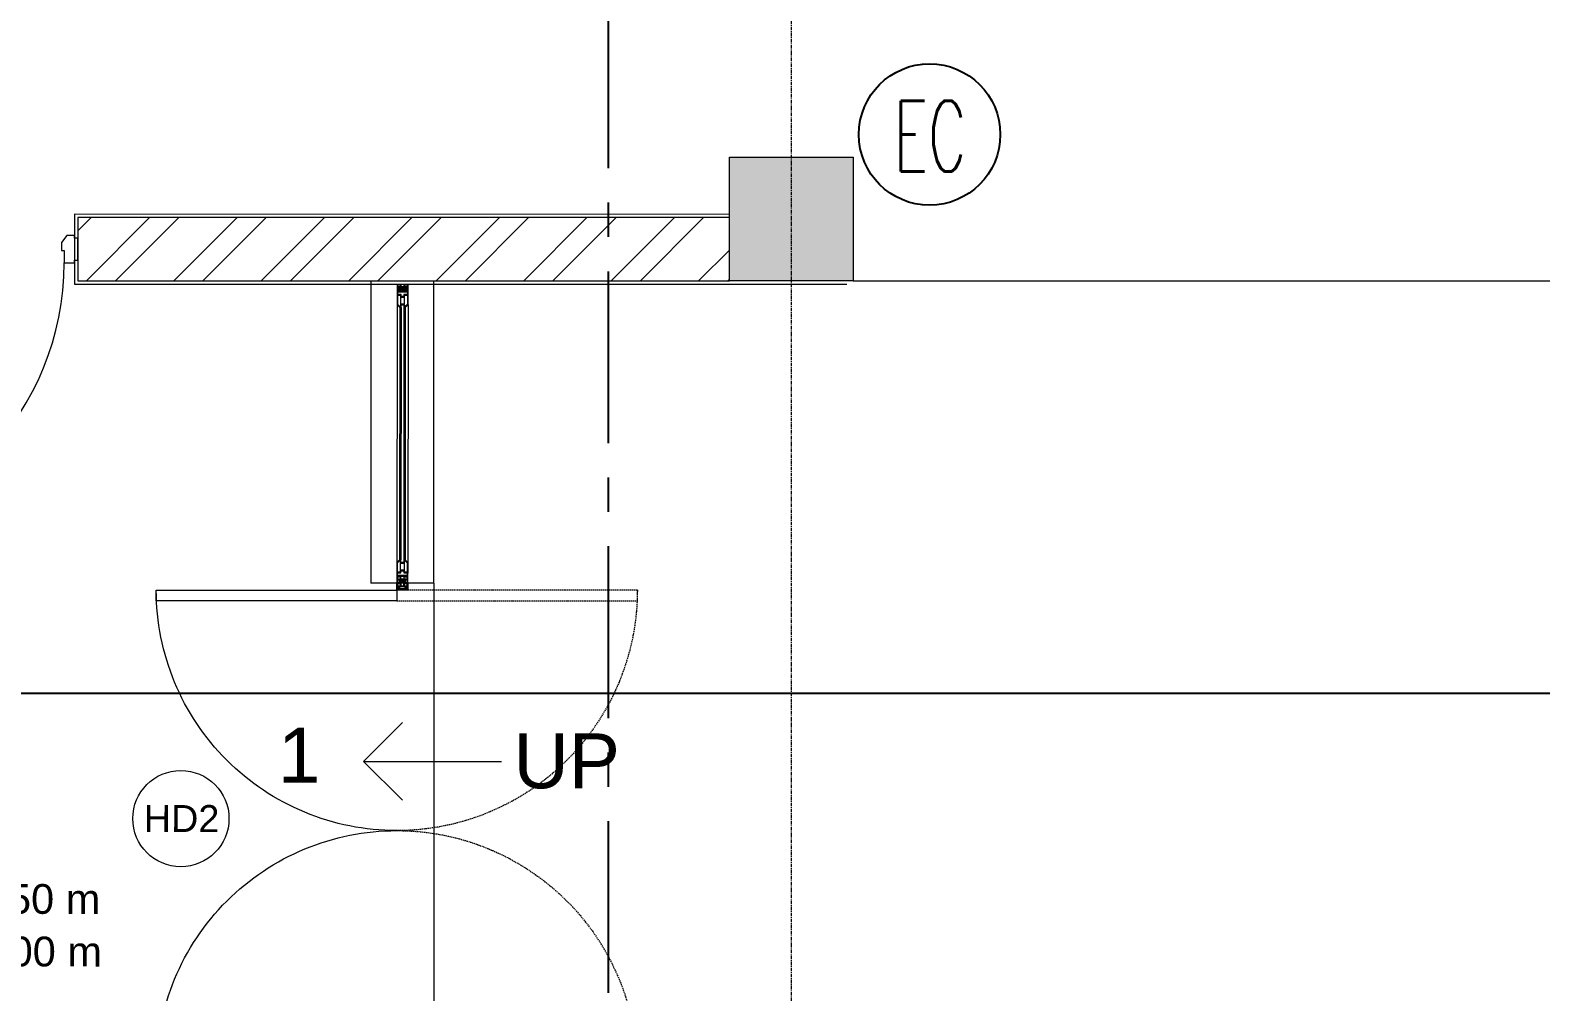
# Model space of a CAD drawing. Header units: millimetres. Extents: x 2659630 to 6742168, y -2425387 to -732288.
# Drawn here: x 2799532 to 2805026, y -1093641 to -1090143 of the extents above; entities that cross this region are included whole.
import ezdxf
from ezdxf.enums import TextEntityAlignment as Align

# ---------------------------------------------------------------- set-up
doc = ezdxf.new("R2010")
doc.units = ezdxf.units.MM
doc.header["$PDMODE"] = 35
doc.header["$PDSIZE"] = -25
for name, pattern in [('CENTER', [2, 1.25, -0.25, 0.25, -0.25]), ('Grid Line', [22.224999999999994, 12.7, -3.174999999999999, 3.174999999999999, -3.174999999999999]), ('Hidden', [7.143750000000001, 4.7625, -2.38125])]:
    doc.linetypes.add(name, pattern=pattern)
for name, color, linetype, lineweight in [('A-ANNO-DIMS', 211, 'Continuous', 9), ('A-DETL-THIN', 151, 'Continuous', 18), ('A-DOOR', 31, 'Continuous', 18), ('A-DOOR-FRAM', 31, 'Continuous', 18), ('A-DOOR-IDEN', 31, 'Continuous', 9), ('A-ELEV-05', 233, 'Continuous', 0), ('A-FLOR', 192, 'Continuous', 18), ('A-GRID-DIMS', 211, 'Continuous', 9), ('A-hatch', 253, 'Continuous', 0), ('A-PLASTER', 50, 'Continuous', 0), ('A-RCC', 2, 'Continuous', 0), ('A-WALL', 113, 'Continuous', 9), ('A-WALL-PATT', 111, 'Continuous', 0), ('G-ANNO-DIMS', 111, 'Continuous', 9), ('G-ANNO-TEXT', 231, 'Continuous', 9), ('S-GRID', 1, 'Continuous', 9)]:
    doc.layers.add(name, color=color, linetype=linetype, lineweight=lineweight)
for name, color, linetype in [('A-LINE 08', 8, 'Continuous'), ('S-COLUMN CIRCLE', 9, 'Continuous'), ('S-COLUMN NO', 2, 'Continuous'), ('S-GRIDE LINE', 8, 'CENTER')]:
    doc.layers.add(name, color=color, linetype=linetype)
doc.layers.get('A-ANNO-DIMS').off()
doc.styles.add('Arial', font='arial.ttf', dxfattribs={"height": 123})
doc.styles.add('Arial_1', font='arial.ttf', dxfattribs={"height": 98.35329341317356})
doc.styles.add('Arial_5', font='arial.ttf', dxfattribs={"height": 108.188622754491})
doc.styles.add('Arial_6', font='arial.ttf', dxfattribs={"height": 122.941616766467})
doc.styles.add('ROMANS', font='r.shx', dxfattribs={"width": 0.7})
doc.dimstyles.new('Diagonal_-_2_5mm_Arial', dxfattribs={"dimscale": 304.8, "dimtxt": 123, "dimasz": 0.32, "dimexe": 0.4, "dimexo": 0.5, "dimgap": 0.28, "dimtad": 1, "dimdec": 0, "dimzin": 0, "dimdsep": 46, "dimtxsty": 'Arial', "dimblk1": 'OBLIQUE', "dimblk2": 'OBLIQUE', "dimsah": 1, "dimcen": 0.09, "dimdle": 0.4, "dimazin": 0, "dimtfac": 1, "dimtdec": 0, "dimtix": 1, "dimtmove": 0, "dimatfit": 3, "dimfxl": 1, "dimfxlon": 1, "dimtvp": 1, "dimtolj": 1, "dimtzin": 0, "dimarcsym": 2})

# ---------------------------------------------------------------- blocks, each defined once
blk = doc.blocks.new('M_Door Tag_Mahindra_2_0mm_2 - M_Door Tag_Mahindra 2-3264029-GROUND FLOOR PLAN-01')
at = {"layer": 'A-DOOR-IDEN'}
blk.add_circle((0, 0), 3.500000000000003, dxfattribs=at)
blk = doc.blocks.new('DOOR-DW5-4000X2500-PLN')
at = {"layer": 'A-DOOR'}
for p, q in [((0.01863343481090851, 3962.966979749006), (40.01862848890596, 3962.986871354602)), ((0.04349794183508493, 3912.966985931504), (0.01863343481090851, 3962.966979749006)), ((37.51987202334567, 3960.485628438386), (2.519876351085259, 3960.468223283475)), ((2.519876351085259, 3960.468223283475), (2.524849252455169, 3950.468224520038)), ((37.52484492477379, 3950.485629674862), (37.51987202334567, 3960.485628438386)), ((40.01862848890596, 3962.986871354602), (40.04349299587193, 3912.986877537041)), ((10.04846960675786, 3902.971960069321), (0.04349794183508493, 3912.966985931504)), ((0.04349794183508493, 3912.966985931504), (0.7342215431854129, 2937.011693675013)), ((2.524849252455169, 3950.468224520038), (15.02484770683805, 3950.474440646707)), ((12.52609124133596, 3947.973197730491), (2.526092477812199, 3947.968224829092)), ((2.526092477812199, 3947.968224829092), (2.54298267190461, 3914.003762934706)), ((2.54298267190461, 3914.003762934706), (11.0827601593046, 3905.472474720998)), ((15.04846898850519, 3902.974446520093), (10.04846960675786, 3902.971960069321)), ((10.04846960675786, 3902.971960069321), (10.71035929460777, 2984.998734249733)), ((11.0827601593046, 3905.472474720998), (12.54722607225995, 3905.473202985566)), ((12.52982091740705, 3940.473198657855), (12.52609124133596, 3947.973197730491)), ((27.52981906267814, 3940.480658009968), (12.52982091740705, 3940.473198657855)), ((12.54225317086093, 3915.473201749119), (12.52982091740705, 3940.473198657855)), ((12.54225317086093, 3915.473201749061), (27.54225131613202, 3915.480661101174)), ((12.54722607225995, 3905.473202985566), (12.54225317086093, 3915.473201749061)), ((15.02484770683805, 3950.474440646707), (15.02857738290913, 3942.974441574072)), ((15.02857738290913, 3942.974441574072), (25.02857614640379, 3942.979414475412)), ((25.04349485060084, 3912.979418184957), (15.04349608707707, 3912.974445283558)), ((15.04349608707707, 3912.974445283558), (15.04846898850519, 3902.974446520093)), ((15.04846898850519, 3902.974446520093), (15.71034928923473, 2985.020097272209)), ((25.02484647036181, 3950.479413548048), (37.52484492477379, 3950.485629674862)), ((25.02857614640379, 3942.979414475412), (25.02484647036181, 3950.479413548048)), ((25.04846775199985, 3902.979419421434), (25.04349485060084, 3912.979418184957)), ((30.04846713377628, 3902.981905872119), (25.04846775199985, 3902.979419421434)), ((25.04846775199985, 3902.979419421434), (25.71034805275849, 2985.025070173608)), ((37.52608815010171, 3947.985629984032), (27.52608938657795, 3947.980657082575)), ((27.52608938657795, 3947.980657082575), (27.52981906267814, 3940.480658009968)), ((27.52981906267814, 3940.480658009968), (27.54225131613202, 3915.480661101174)), ((27.54225131613202, 3915.480661101174), (27.54722421753104, 3905.48066233765)), ((27.54722421753104, 3905.48066233765), (29.01169013051549, 3905.481390602217)), ((29.01169013051549, 3905.481390602217), (37.54297834422323, 3914.021168089617)), ((40.04349299587193, 3912.986877537041), (30.04846713377628, 3902.981905872119)), ((30.04846713377628, 3902.981905872119), (30.71034743447672, 2985.027556624351)), ((37.54297834422323, 3914.021168089617), (37.52608815010171, 3947.985629984032)), ((40.04349299587193, 3912.986877537041), (40.73421659722226, 2937.031585280609)), ((0.7342006171529647, 2975.012648543663), (10.72922647930682, 2985.017620208702)), ((0.7590651241480373, 2925.012654726219), (0.7342006171529647, 2975.012648543663)), ((11.76600348259672, 2982.518135478575), (3.234715268888976, 2973.978357991175)), ((3.234715268888976, 2973.978357991175), (3.251605462981388, 2940.013896096789)), ((10.72922647930682, 2985.017620208702), (15.71034928923473, 2985.020097272209)), ((13.23046939552296, 2982.518863743113), (11.76600348259672, 2982.518135478575)), ((13.23544229692197, 2972.518864979647), (13.23046939552296, 2982.518863743113)), ((28.23544044225127, 2972.52632433176), (13.23544229692197, 2972.518864979647)), ((13.24787455046317, 2947.518868070823), (13.23544229692197, 2972.518864979647)), ((15.72922586105415, 2985.020106659329), (15.73419876248227, 2975.020107895834)), ((15.73419876248227, 2975.020107895834), (25.73419752597692, 2975.025080797292)), ((25.71034805275849, 2985.025070173608), (30.72922400635434, 2985.0275660115)), ((25.73419752597692, 2975.025080797292), (25.72922462457791, 2985.025079560786)), ((29.69493345380761, 2982.527051359823), (28.23046754079405, 2982.526323095226)), ((28.23046754079405, 2982.526323095226), (28.23544044225127, 2972.52632433176)), ((28.23544044225127, 2972.52632433176), (28.24787269573426, 2947.526327422966)), ((38.2347109412076, 2973.995763146057), (29.69493345380761, 2982.527051359823)), ((30.72922400635434, 2985.0275660115), (40.73419567127712, 2975.032540149376)), ((38.25160113530001, 2940.031301251671), (38.2347109412076, 2973.995763146057)), ((40.73419567127712, 2975.032540149376), (40.75906017824309, 2925.032546331757)), ((40.75906017824309, 2925.032546331757), (0.7590651241480373, 2925.012654726219)), ((0.7590651241480373, 2925.012654726219), (15.75906326944823, 2925.020114078332)), ((0.7714973776310217, 2900.012657817279), (0.7590651241480373, 2925.012654726219)), ((13.76005809698836, 2923.019119745295), (2.760059457097668, 2923.013649553759)), ((2.760059457097668, 2923.013649553759), (2.764037778222701, 2915.013650542998)), ((2.764037778222701, 2915.013650542998), (13.76403641808429, 2915.019120734592)), ((3.251605462981388, 2940.013896096789), (13.25160422647605, 2940.018868998188)), ((15.75284714269219, 2937.520112532657), (3.252848688309314, 2937.513896405959)), ((3.252848688309314, 2937.513896405959), (3.257821589708328, 2927.513897642406)), ((3.257821589708328, 2927.513897642406), (38.25781726199784, 2927.531302797288)), ((30.76502889642143, 2913.027574914042), (10.7650313693739, 2913.017629111244)), ((10.7650313693739, 2913.017629111244), (10.76801511022495, 2907.017629853188)), ((13.24787455046317, 2947.518868070823), (28.24787269573426, 2947.526327422966)), ((13.25160422647605, 2940.018868998188), (13.24787455046317, 2947.518868070823)), ((13.76403641808429, 2915.019120734592), (13.76005809698836, 2923.019119745295)), ((25.74911623020307, 2945.025084506749), (15.7491174666502, 2945.020111605292)), ((15.7491174666502, 2945.020111605292), (15.75284714269219, 2937.520112532657)), ((15.75906326944823, 2925.020114078332), (15.76403617084725, 2915.020115314866)), ((15.76403617084725, 2915.020115314866), (25.76403493434191, 2915.025088216207)), ((25.75284590621595, 2937.525085434114), (25.74911623020307, 2945.025084506749)), ((38.25284436059883, 2937.53130156087), (25.75284590621595, 2937.525085434114)), ((25.7590620330011, 2925.025086979673), (40.75906017821399, 2925.032546331757)), ((25.76403493434191, 2915.025088216207), (25.7590620330011, 2925.025086979673)), ((38.76005500581232, 2923.031551998836), (27.76005636595073, 2923.0260818073)), ((27.76005636595073, 2923.0260818073), (27.76403468704666, 2915.026082796481)), ((27.76403468704666, 2915.026082796481), (38.76403332693735, 2915.031552987959)), ((28.24787269573426, 2947.526327422966), (28.25160237177624, 2940.02632835033)), ((28.25160237177624, 2940.02632835033), (38.25160113530001, 2940.031301251671)), ((30.76801263724337, 2907.027575655986), (30.76502889642143, 2913.027574914042)), ((38.25781726199784, 2927.531302797288), (38.25284436059883, 2937.53130156087)), ((38.76403332693735, 2915.031552987959), (38.76005500581232, 2923.031551998836)), ((40.75906017821399, 2925.032546331757), (40.77149243175518, 2900.032549422933)), ((15.77149552296032, 2900.020117169421), (0.7714973776310217, 2900.012657817279)), ((0.7843910321244039, 2900.012657817279), (0.7719587786414195, 2875.012660908425)), ((0.7719587786414195, 2875.012660908425), (15.77195692394162, 2875.005201556283)), ((4.266881470772205, 2909.295647185092), (2.766881656250916, 2909.294901249814)), ((2.766881656250916, 2909.294901249814), (2.770253904978745, 2902.513652088324)), ((2.770253904978745, 2902.513652088324), (8.770253163093003, 2902.516635829146)), ((2.773201756703202, 2877.511666018865), (2.776574005460134, 2884.292915180413)), ((8.77320101481746, 2877.508682278014), (2.773201756703202, 2877.511666018865)), ((2.776574005460134, 2884.292915180413), (4.276573819981422, 2884.292169245222)), ((2.779417883430142, 2890.011664473539), (2.783396204555174, 2898.011663484358)), ((13.77941652332083, 2890.006194281945), (2.779417883430142, 2890.011664473539)), ((2.783396204555174, 2898.011663484358), (13.78339484438766, 2898.006193292822)), ((4.266486445238115, 2910.090003338817), (4.266881470772205, 2909.295647185092)), ((4.276573819981422, 2884.292169245222), (4.276968845486408, 2885.086525398947)), ((8.765860189916566, 2911.350458004279), (6.647334206296364, 2911.349404482084)), ((6.659068004431901, 2886.343557975371), (8.777593988023, 2886.342504453147)), ((8.770253163093003, 2902.516635829146), (8.765860189916566, 2911.350458004279)), ((8.777593988023, 2886.342504453147), (8.77320101481746, 2877.508682278014)), ((10.76801511022495, 2907.017629853188), (30.76801263724337, 2907.027575655986)), ((30.76900721751736, 2905.027575903223), (10.76900969046983, 2905.017630100425)), ((10.76900969046983, 2905.017630100425), (10.77025291585596, 2902.517630409537)), ((10.77025291585596, 2902.517630409537), (15.77025229757419, 2902.520116860251)), ((10.77320076752221, 2877.507687697856), (10.77444399287924, 2880.007687388745)), ((15.77320014929865, 2877.505201247201), (10.77320076752221, 2877.507687697856)), ((10.77444399287924, 2880.007687388745), (30.77444151992677, 2879.997741585947)), ((10.77543857318233, 2882.007687141479), (10.77842231400427, 2888.007686399593)), ((30.77543610020075, 2881.99774133868), (10.77543857318233, 2882.007687141479)), ((10.77842231400427, 2888.007686399593), (30.7784198410518, 2887.997740596795)), ((13.78339484438766, 2898.006193292822), (13.77941652332083, 2890.006194281945)), ((15.77025229757419, 2902.520116860251), (15.77149552296032, 2900.020117169421)), ((15.77195692394162, 2875.005201556283), (15.77320014929865, 2877.505201247201)), ((15.77941627602559, 2890.005199701729), (15.7843891774537, 2900.005198465224)), ((25.77941503954935, 2890.00022680033), (15.77941627602559, 2890.005199701729)), ((25.77025106112706, 2902.52508976165), (30.77025044284528, 2902.527576212393)), ((25.77149428642588, 2900.025090070878), (25.77025106112706, 2902.52508976165)), ((40.77149243175518, 2900.032549422933), (25.77149428642588, 2900.025090070878)), ((25.77319891282241, 2877.500228345802), (25.77195568746538, 2875.000228654942)), ((25.77195568746538, 2875.000228654942), (40.77195383273647, 2874.992769302888)), ((30.77319829456974, 2877.497741895117), (25.77319891282241, 2877.500228345802)), ((25.78438794094836, 2900.000225563766), (25.77941503954935, 2890.00022680033)), ((27.7794147922541, 2889.999232220027), (27.78339311340824, 2897.999231230846)), ((38.77941343211569, 2889.993762028491), (27.7794147922541, 2889.999232220027)), ((27.78339311340824, 2897.999231230846), (38.78339175324072, 2897.99376103931)), ((30.77025044284528, 2902.527576212393), (30.76900721751736, 2905.027575903223)), ((30.77444151992677, 2879.997741585947), (30.77319829456974, 2877.497741895117)), ((30.7784198410518, 2887.997740596795), (30.77543610020075, 2881.99774133868)), ((34.88438320593559, 2911.36344648985), (32.7658572223736, 2911.362392967654)), ((32.7658572223736, 2911.362392967654), (32.77025019555003, 2902.528570792754)), ((32.77025019555003, 2902.528570792754), (38.7702494536934, 2902.531554533576)), ((32.77319804727449, 2877.496747314843), (32.77759102048003, 2886.330569489801)), ((38.77319730538875, 2877.493763573992), (32.77319804727449, 2877.496747314843)), ((32.77759102048003, 2886.330569489801), (34.89611700407113, 2886.329515967576)), ((37.26687739038607, 2909.3120577597), (37.26648236485198, 2910.106413913483)), ((38.76687720490736, 2909.312803694862), (37.26687739038607, 2909.3120577597)), ((37.27696476512938, 2885.07011482431), (37.27656973959529, 2884.275758670527)), ((37.27656973959529, 2884.275758670527), (38.77656955414568, 2884.275012735336)), ((38.7702494536934, 2902.531554533576), (38.76687720490736, 2909.312803694862)), ((38.77656955414568, 2884.275012735336), (38.77319730538875, 2877.493763573992)), ((38.78339175324072, 2897.99376103931), (38.77941343211569, 2889.993762028491)), ((40.77195383273647, 2874.992769302888), (40.78438608624856, 2899.992766211682)), ((0.7714973776310217, 1100.012657817279), (0.7590651241480373, 1075.012660908338)), ((15.77149552296032, 1100.005198465136), (0.7714973776310217, 1100.012657817279)), ((0.7719587786414195, 1125.012654726132), (15.77195692394162, 1125.020114078274)), ((0.7843910321244039, 1100.012657817279), (0.7719587786414195, 1125.012654726132)), ((8.77320101481746, 1122.516633356543), (2.773201756703202, 1122.513649615692)), ((2.773201756703202, 1122.513649615692), (2.776574005460134, 1115.732400454144)), ((2.776574005460134, 1115.732400454144), (4.276573819981422, 1115.733146389335)), ((13.77941652332083, 1110.019121352612), (2.779417883430142, 1110.013651161018)), ((2.779417883430142, 1110.013651161018), (2.783396204555174, 1102.013652150199)), ((2.783396204555174, 1102.013652150199), (13.78339484438766, 1102.019122341735)), ((4.276573819981422, 1115.733146389335), (4.276968845486408, 1114.93879023561)), ((6.659068004431901, 1113.681757659186), (8.777593988023, 1113.68281118141)), ((8.777593988023, 1113.68281118141), (8.77320101481746, 1122.516633356543)), ((15.77320014929865, 1122.520114387356), (10.77320076752221, 1122.517627936701)), ((10.77320076752221, 1122.517627936701), (10.77444399287924, 1120.017628245812)), ((10.77444399287924, 1120.017628245812), (30.77444151992677, 1120.02757404861)), ((30.77543610020075, 1118.027574295877), (10.77543857318233, 1118.017628493079)), ((10.77543857318233, 1118.017628493079), (10.77842231400427, 1112.017629234964)), ((10.77842231400427, 1112.017629234964), (30.7784198410518, 1112.027575037762)), ((13.78339484438766, 1102.019122341735), (13.77941652332083, 1110.019121352612)), ((15.77025229757419, 1097.505198774306), (15.77149552296032, 1100.005198465136)), ((15.77195692394162, 1125.020114078274), (15.77320014929865, 1122.520114387356)), ((25.77941503954935, 1110.025088834227), (15.77941627602559, 1110.020115932828)), ((15.77941627602559, 1110.020115932828), (15.7843891774537, 1100.020117169333)), ((25.77149428642588, 1100.000225563679), (25.77025106112706, 1097.500225872907)), ((40.77149243175518, 1099.992766211624), (25.77149428642588, 1100.000225563679)), ((25.77195568746538, 1125.025086979615), (40.77195383273647, 1125.032546331669)), ((25.77319891282241, 1122.525087288755), (25.77195568746538, 1125.025086979615)), ((30.77319829456974, 1122.52757373944), (25.77319891282241, 1122.525087288755)), ((25.78438794094836, 1100.025090070791), (25.77941503954935, 1110.025088834227)), ((38.77941343211569, 1110.031553606066), (27.7794147922541, 1110.02608341453)), ((27.7794147922541, 1110.02608341453), (27.78339311340824, 1102.026084403711)), ((27.78339311340824, 1102.026084403711), (38.78339175324072, 1102.031554595247)), ((30.77444151992677, 1120.02757404861), (30.77319829456974, 1122.52757373944)), ((30.7784198410518, 1112.027575037762), (30.77543610020075, 1118.027574295877)), ((38.77319730538875, 1122.531552060565), (32.77319804727449, 1122.528568319714)), ((32.77319804727449, 1122.528568319714), (32.77759102048003, 1113.694746144756)), ((32.77759102048003, 1113.694746144756), (34.89611700407113, 1113.695799666981)), ((37.27656973959529, 1115.74955696403), (38.77656955414568, 1115.750302899221)), ((37.27696476512938, 1114.955200810247), (37.27656973959529, 1115.74955696403)), ((38.77656955414568, 1115.750302899221), (38.77319730538875, 1122.531552060565)), ((38.78339175324072, 1102.031554595247), (38.77941343211569, 1110.031553606066)), ((40.75906017821399, 1074.9927693028), (40.77149243175518, 1099.992766211624)), ((40.77195383273647, 1125.032546331669), (40.78438608624856, 1100.032549422875)), ((0.03751763451145962, 87.02010789571796), (0.7342215431854129, 1063.013621959544)), ((0.7590651241480373, 1075.012660908338), (0.7342006171529647, 1025.012667090894)), ((0.7590651241480373, 1075.012660908338), (15.75906326944823, 1075.005201556225)), ((40.75906017824309, 1074.9927693028), (0.7590651241480373, 1075.012660908338)), ((2.760059457097668, 1077.011666080798), (2.764037778222701, 1085.011665091559)), ((13.76005809698836, 1077.006195889262), (2.760059457097668, 1077.011666080798)), ((2.764037778222701, 1085.011665091559), (13.76403641808429, 1085.006194899965)), ((2.766881656250916, 1090.730414384743), (2.770253904978745, 1097.511663546233)), ((4.266881470772205, 1090.729668449465), (2.766881656250916, 1090.730414384743)), ((2.770253904978745, 1097.511663546233), (8.770253163093003, 1097.508679805411)), ((3.234715268888976, 1026.046957643382), (3.251605462981388, 1060.011419537768)), ((3.251605462981388, 1060.011419537768), (13.25160422647605, 1060.006446636369)), ((3.252848688309314, 1062.511419228598), (3.257821589708328, 1072.511417992151)), ((15.75284714269219, 1062.5052031019), (3.252848688309314, 1062.511419228598)), ((3.257821589708328, 1072.511417992151), (38.25781726199784, 1072.494012837269)), ((4.266486445238115, 1089.93531229574), (4.266881470772205, 1090.729668449465)), ((8.765860189916566, 1088.674857630278), (6.647334206296364, 1088.675911152473)), ((8.770253163093003, 1097.508679805411), (8.765860189916566, 1088.674857630278)), ((10.7650313693739, 1087.007686523313), (10.76801511022495, 1093.007685781369)), ((30.76502889642143, 1086.997740720515), (10.7650313693739, 1087.007686523313)), ((10.76801511022495, 1093.007685781369), (30.76801263724337, 1092.997739978571)), ((10.76900969046983, 1095.007685534132), (10.77025291585596, 1097.50768522502)), ((30.76900721751736, 1094.997739731334), (10.76900969046983, 1095.007685534132)), ((10.77025291585596, 1097.50768522502), (15.77025229757419, 1097.505198774306)), ((13.24787455046317, 1052.506447563734), (13.23544229692197, 1027.50645065491)), ((13.25160422647605, 1060.006446636369), (13.24787455046317, 1052.506447563734)), ((13.24787455046317, 1052.506447563734), (28.24787269573426, 1052.498988211591)), ((13.76403641808429, 1085.006194899965), (13.76005809698836, 1077.006195889262)), ((15.7491174666502, 1055.005204029265), (15.75284714269219, 1062.5052031019)), ((25.74911623020307, 1055.000231127808), (15.7491174666502, 1055.005204029265)), ((15.75906326944823, 1075.005201556225), (15.76403617084725, 1085.005200319691)), ((15.76403617084725, 1085.005200319691), (25.76403493434191, 1085.00022741835)), ((25.75284590621595, 1062.500230200443), (25.74911623020307, 1055.000231127808)), ((38.25284436059883, 1062.494014073687), (25.75284590621595, 1062.500230200443)), ((25.76403493434191, 1085.00022741835), (25.7590620330011, 1075.000228654884)), ((25.7590620330011, 1075.000228654884), (40.75906017821399, 1074.9927693028)), ((25.77025106112706, 1097.500225872907), (30.77025044284528, 1097.497739422164)), ((27.76005636595073, 1076.999233827257), (27.76403468704666, 1084.999232838076)), ((38.76005500581232, 1076.993763635721), (27.76005636595073, 1076.999233827257)), ((27.76403468704666, 1084.999232838076), (38.76403332693735, 1084.993762646598)), ((28.23544044225127, 1027.498991302797), (28.24787269573426, 1052.498988211591)), ((28.24787269573426, 1052.498988211591), (28.25160237177624, 1059.998987284227)), ((28.25160237177624, 1059.998987284227), (38.25160113530001, 1059.994014382886)), ((30.76801263724337, 1092.997739978571), (30.76502889642143, 1086.997740720515)), ((30.77025044284528, 1097.497739422164), (30.76900721751736, 1094.997739731334)), ((32.7658572223736, 1088.662922666903), (32.77025019555003, 1097.496744841803)), ((34.88438320593559, 1088.661869144707), (32.7658572223736, 1088.662922666903)), ((32.77025019555003, 1097.496744841803), (38.7702494536934, 1097.493761100981)), ((37.26687739038607, 1090.713257874857), (37.26648236485198, 1089.918901721074)), ((38.76687720490736, 1090.712511939695), (37.26687739038607, 1090.713257874857)), ((38.25160113530001, 1059.994014382886), (38.2347109412076, 1026.0295524885)), ((38.25781726199784, 1072.494012837269), (38.25284436059883, 1062.494014073687)), ((38.76403332693735, 1084.993762646598), (38.76005500581232, 1076.993763635721)), ((38.7702494536934, 1097.493761100981), (38.76687720490736, 1090.712511939695)), ((40.0375126885483, 87.0002162901801), (40.73421659722226, 1062.993730353948)), ((40.73419567127712, 1024.992775485181), (40.75906017824309, 1074.9927693028)), ((0.7342006171529647, 1025.012667090894), (10.72922647930682, 1015.007695425855)), ((11.76600348259672, 1017.507180155982), (3.234715268888976, 1026.046957643382)), ((10.04248929943424, 97.01513375790091), (10.71035929460777, 1015.026581384824)), ((10.72922647930682, 1015.007695425855), (15.71034928923473, 1015.005218362348)), ((13.23046939552296, 1017.506451891444), (11.76600348259672, 1017.507180155982)), ((13.23544229692197, 1027.50645065491), (13.23046939552296, 1017.506451891444)), ((28.23544044225127, 1027.498991302797), (13.23544229692197, 1027.50645065491)), ((15.04248868118157, 97.01264730712865), (15.71034928923473, 1015.005218362348)), ((15.72922586105415, 1015.005208975228), (15.73419876248227, 1025.005207738723)), ((15.73419876248227, 1025.005207738723), (25.73419752597692, 1025.000234837265)), ((25.04248744467623, 97.00767440578784), (25.71034805275849, 1015.000245460949)), ((25.71034805275849, 1015.000245460949), (30.72922400635434, 1014.997749623057)), ((25.73419752597692, 1025.000234837265), (25.72922462457791, 1015.000236073771)), ((28.23046754079405, 1017.498992539331), (28.23544044225127, 1027.498991302797)), ((29.69493345380761, 1017.498264274735), (28.23046754079405, 1017.498992539331)), ((38.2347109412076, 1026.0295524885), (29.69493345380761, 1017.498264274735)), ((30.04248682645266, 97.00518795510288), (30.71034743447672, 1014.997759010206)), ((30.72922400635434, 1014.997749623057), (40.73419567127712, 1024.992775485181)), ((0.03751763451145962, 87.02010789571796), (0.0126531274872832, 37.02011407821556)), ((10.04248929943424, 97.01513375790091), (0.03751763451145962, 87.02010789571796)), ((2.520112170488574, 52.01886899812962), (2.537002364580985, 85.98333089251537)), ((2.537002364580985, 85.98333089251537), (11.07677985198097, 94.51461910622311)), ((15.04248868118157, 97.01264730712865), (10.04248929943424, 97.01513375790091)), ((11.07677985198097, 94.51461910622311), (12.54124576493632, 94.51389084165567)), ((12.52384061008343, 59.51389516936615), (12.52011093401234, 52.0138960967306)), ((12.53627286353731, 84.5138920781028), (12.52384061008343, 59.51389516936615)), ((27.52383875535452, 59.50643581725308), (12.52384061008343, 59.51389516936615)), ((12.54124576493632, 94.51389084165567), (12.53627286353731, 84.513892078161)), ((12.53627286353731, 84.513892078161), (27.5362710088084, 84.50643272604793)), ((15.01886739951442, 49.51265318051446), (15.02259707558551, 57.01265225315001)), ((15.02259707558551, 57.01265225315001), (25.02259583908017, 57.0076793518092)), ((15.03751577975345, 87.01264854366309), (15.04248868118157, 97.01264730712865)), ((25.03751454327721, 87.00767564226408), (15.03751577975345, 87.01264854366309)), ((25.02259583908017, 57.0076793518092), (25.01886616303818, 49.50768027917366)), ((25.04248744467623, 97.00767440578784), (25.03751454327721, 87.00767564226408)), ((30.04248682645266, 97.00518795510288), (25.04248744467623, 97.00767440578784)), ((27.52010907925433, 52.00643674464663), (27.52383875535452, 59.50643581725308)), ((27.52383875535452, 59.50643581725308), (27.5362710088084, 84.50643272604793)), ((27.5362710088084, 84.50643272604793), (27.54124391020741, 94.5064314895717)), ((27.54124391020741, 94.5064314895717), (29.00570982319186, 94.50570322500425)), ((29.00570982319186, 94.50570322500425), (37.5369980368996, 85.96592573760427)), ((40.0375126885483, 87.0002162901801), (30.04248682645266, 97.00518795510288)), ((37.5369980368996, 85.96592573760427), (37.52010784277809, 52.00146384318941)), ((40.01264818158234, 37.0002224726195), (40.0375126885483, 87.0002162901801)), ((0.0126531274872832, 37.02011407821556), (40.01264818158234, 37.0002224726195)), ((2.513896043761633, 39.51887054374674), (2.518868945131544, 49.51886930718319)), ((37.51389171602204, 39.50146538883564), (2.513896043761633, 39.51887054374674)), ((2.518868945131544, 49.51886930718319), (15.01886739951442, 49.51265318051446)), ((12.52011093401234, 52.0138960967306), (2.520112170488574, 52.01886899812962)), ((25.01886616303818, 49.50768027917366), (37.51886461745016, 49.5014641523594)), ((37.52010784277809, 52.00146384318941), (27.52010907925433, 52.00643674464663)), ((37.51886461745016, 49.5014641523594), (37.51389171602204, 39.50146538883564))]:
    blk.add_line(p, q, dxfattribs=at)
at = {"layer": 'A-DOOR', "linetype": 'Hidden'}
for points in [[(40.90822099908837, 2835.389090599318), (-834.0718692384544, 2835.389090599318), (-834.0718692384544, 2874.992746867822), (40.90822099908837, 2874.992746867822)], [(40.90822099908837, 1164.636225035239), (-834.0718692384544, 1164.636225035239), (-834.0718692384544, 1125.032568766735), (40.90822099908837, 1125.032568766735)]]:
    blk.add_lwpolyline(points, close=True, dxfattribs=at)
at = {"layer": 'A-DOOR'}
for points in [[(40.81706850786577, 2835.389090599318), (915.7971587454085, 2835.389090599318), (915.7971587454085, 2874.992746867822), (40.81706850786577, 2874.992746867822)], [(40.81706850786577, 1164.636225035239), (915.7971587454085, 1164.636225035239), (915.7971587454085, 1125.032568766735), (40.81706850786577, 1125.032568766735)]]:
    blk.add_lwpolyline(points, close=True, dxfattribs=at)
for centre, radius, start, end in [((4.765523385169217, 2912.026743417548), 1.999999999999995, 340.2041684219279, 255.5509804422839), ((36.76551942844526, 2912.042656702019), 1.999999999999994, 284.5060048131287, 199.852816831774), ((4.777931781864027, 2887.02276818754), 2.000000000000063, 340.1471831666576, 255.4939951868713), ((36.77792782516917, 2887.006854903069), 1.99999999999998, 284.4490195577161, 199.7958315765032), ((40.81706850786577, 2874.992746867822), 874.9800902375381, 269.997015564182, 0), ((40.81706850786577, 1125.032568766735), 874.9800902375381, 0, 90.002984435818), ((4.777931781864027, 1113.002547447017), 2.000000000000063, 104.5060048131287, 19.85281683177398), ((36.77792782516917, 1113.018460731488), 1.99999999999998, 160.2041684219278, 75.5509804422839), ((4.765523385169217, 1087.998572217009), 1.999999999999995, 104.4490195577161, 19.79583157650317), ((36.76551942844526, 1087.982658932538), 1.999999999999994, 160.1471831666576, 75.49399518687132)]:
    blk.add_arc(centre, radius, start, end, dxfattribs=at)
at = {"layer": 'A-DOOR', "linetype": 'Hidden'}
for centre, start, end in [((40.90822099908837, 2874.992746867822), 180, 270.002984435818), ((40.90822099908837, 1125.032568766735), 89.99701556418204, 180)]:
    blk.add_arc(centre, 874.9800902375381, start, end, dxfattribs=at)
at = {"layer": 'A-DOOR-FRAM'}
for p, q in [((0.01863343481090851, 3962.96697974889), (0.006201181269716471, 3987.966976657859)), ((15.018631580082, 3962.974439100944), (0.01863343481090851, 3962.96697974889)), ((13.00719415411004, 3985.973441676848), (2.007195514248451, 3985.96797148537)), ((2.007195514248451, 3985.96797148537), (2.011173835373484, 3977.967972474551)), ((2.011173835373484, 3977.967972474551), (13.01117247523507, 3977.973442666029)), ((3.514017527922988, 3972.249969116703), (2.014017713372596, 3972.249223181396)), ((3.514017527922988, 3972.249969116703), (2.014017713372596, 3972.249223181396)), ((2.014017713372596, 3972.249223181396), (2.017389962129528, 3965.467974019877)), ((2.017389962129528, 3965.467974019877), (8.017389220243786, 3965.470957760786)), ((3.513622502388898, 3973.04432527037), (3.514017527922988, 3972.249969116703)), ((3.513622502388898, 3973.04432527037), (3.514017527922988, 3972.249969116703)), ((3.514017527922988, 3972.249969116703), (3.51738977667992, 3965.468719955155)), ((8.012996247038245, 3974.304779935919), (5.894470263418043, 3974.303726413636)), ((5.894470263418043, 3974.303726413636), (5.898863236623583, 3965.469904238504)), ((8.017389220243786, 3965.470957760786), (8.012996247038245, 3974.304779935919)), ((30.012164953514, 3975.981896845653), (10.01216742652468, 3975.971951042855)), ((10.01216742652468, 3975.971951042855), (10.01515116737573, 3969.971951784741)), ((10.01515116737573, 3969.971951784741), (30.01514869439416, 3969.981897587539)), ((30.01614327466814, 3967.981897834776), (10.01614574762061, 3967.971952031978)), ((10.01614574762061, 3967.971952031978), (10.01738897297764, 3965.471952341177)), ((10.01738897297764, 3965.471952341177), (15.01738835472497, 3965.474438791804)), ((13.01117247523507, 3977.973442666029), (13.00719415411004, 3985.973441676848)), ((15.00619932656991, 3987.974436009943), (15.01117222796893, 3977.97443724639)), ((15.01117222796893, 3977.97443724639), (25.01117099149269, 3977.979410147789)), ((15.01738835472497, 3965.474438791804), (15.018631580082, 3962.974439100944)), ((25.01117099149269, 3977.979410147789), (25.00619809012278, 3987.979408911284)), ((25.01738711824873, 3965.479411693261), (30.01738649999606, 3965.481898143975)), ((25.01863034357666, 3962.97941200246), (25.01738711824873, 3965.479411693261)), ((40.01862848887686, 3962.986871354544), (25.01863034357666, 3962.97941200246)), ((38.0071910629631, 3985.985873930418), (27.00719242307241, 3985.980403738911)), ((27.00719242307241, 3985.980403738911), (27.01117074419744, 3977.980404728063)), ((27.01117074419744, 3977.980404728063), (38.01116938405903, 3977.985874919599)), ((30.01514869439416, 3969.981897587539), (30.012164953514, 3975.981896845653)), ((30.01738649999606, 3965.481898143975), (30.01614327466814, 3967.981897834776)), ((34.13151926308637, 3974.317768421432), (32.01299327949528, 3974.316714899207)), ((32.01299327949528, 3974.316714899207), (32.01738625270082, 3965.482892724249)), ((32.01738625270082, 3965.482892724249), (38.01738551084418, 3965.4858764651)), ((34.13151926308637, 3974.317768421432), (34.13591223632102, 3965.483946246532)), ((36.51401344750775, 3972.266379691282), (36.51361842200276, 3973.060735845007)), ((36.51361842200276, 3973.060735845007), (36.51401344750775, 3972.266379691282)), ((38.01401326205814, 3972.267125626473), (36.51401344750775, 3972.266379691282)), ((38.01401326205814, 3972.267125626473), (36.51401344750775, 3972.266379691282)), ((36.51401344750775, 3972.266379691282), (36.51738569629379, 3965.48513052988)), ((38.01116938405903, 3977.985874919599), (38.0071910629631, 3985.985873930418)), ((38.01738551084418, 3965.4858764651), (38.01401326205814, 3972.267125626473)), ((40.00619623536477, 3987.986868263339), (40.01862848887686, 3962.986871354544)), ((0.0126531274872832, 37.02011407833197), (0.0002208739460911602, 12.02011716936249)), ((15.01265127275838, 37.01265472627711), (0.0126531274872832, 37.02011407833197)), ((2.001215206924826, 14.01912234185147), (2.005193528049858, 22.01912135267048)), ((13.00121384678641, 14.01365215037367), (2.001215206924826, 14.01912234185147)), ((2.005193528049858, 22.01912135267048), (13.00519216791145, 22.01365116119268)), ((2.00803740604897, 27.73787064582575), (2.011409654805902, 34.5191198073444)), ((3.508037220599363, 27.7371247105184), (2.00803740604897, 27.73787064582575)), ((3.508037220599363, 27.7371247105184), (2.00803740604897, 27.73787064582575)), ((2.011409654805902, 34.5191198073444), (8.01140891292016, 34.51613606643514)), ((3.507642195065273, 26.94276855685166), (3.508037220599363, 27.7371247105184)), ((3.507642195065273, 26.94276855685166), (3.508037220599363, 27.7371247105184)), ((3.508037220599363, 27.7371247105184), (3.511409469356295, 34.51837387206615)), ((5.888489956094418, 25.68336741358507), (5.892882929299958, 34.51718958871788)), ((8.00701593971462, 25.68231389130233), (5.888489956094418, 25.68336741358507)), ((8.01140891292016, 34.51613606643514), (8.00701593971462, 25.68231389130233)), ((10.00618711920106, 24.01514278436662), (10.00917086005211, 30.01514204248087)), ((30.00618464619038, 24.00519698156859), (10.00618711920106, 24.01514278436662)), ((10.00917086005211, 30.01514204248087), (30.00916838707053, 30.00519623968285)), ((10.01016544029699, 32.01514179524384), (10.01140866565402, 34.51514148604474)), ((30.01016296734451, 32.00519599244581), (10.01016544029699, 32.01514179524384)), ((10.01140866565402, 34.51514148604474), (15.01140804740135, 34.51265503541799)), ((13.00519216791145, 22.01365116119268), (13.00121384678641, 14.01365215037367)), ((15.00021901924629, 12.01265781727852), (15.0051919206453, 22.01265658083139)), ((15.0051919206453, 22.01265658083139), (25.00519068416907, 22.00768367943238)), ((15.01140804740135, 34.51265503541799), (15.01265127275838, 37.01265472627711)), ((25.00519068416907, 22.00768367943238), (25.00021778279915, 12.00768491593772)), ((25.01265003625304, 37.00768182476168), (25.01140681092511, 34.50768213396077)), ((25.01140681092511, 34.50768213396077), (30.01140619267244, 34.50519568324671)), ((40.01264818155323, 37.00022247267771), (25.01265003625304, 37.00768182476168)), ((27.00121211574879, 14.00669008831028), (27.00519043687382, 22.00668909915839)), ((38.00121075563948, 14.00121989680338), (27.00121211574879, 14.00669008831028)), ((27.00519043687382, 22.00668909915839), (38.00518907673541, 22.00121890762239)), ((30.00916838707053, 30.00519623968285), (30.00618464619038, 24.00519698156859)), ((30.01140619267244, 34.50519568324671), (30.01016296734451, 32.00519599244581)), ((32.00701297217165, 25.67037892801454), (32.01140594537719, 34.50420110297273)), ((34.12553895576275, 25.66932540579), (32.00701297217165, 25.67037892801454)), ((32.01140594537719, 34.50420110297273), (38.01140520352055, 34.50121736212168)), ((34.12553895576275, 25.66932540579), (34.12993192899739, 34.50314758068998)), ((36.50803314018412, 27.72071413593949), (36.50763811467914, 26.92635798221454)), ((36.50763811467914, 26.92635798221454), (36.50803314018412, 27.72071413593949)), ((36.50803314018412, 27.72071413593949), (36.51140538897016, 34.50196329734172)), ((38.00803295473452, 27.71996820074855), (36.50803314018412, 27.72071413593949)), ((38.00803295473452, 27.71996820074855), (36.50803314018412, 27.72071413593949)), ((38.00518907673541, 22.00121890762239), (38.00121075563948, 14.00121989680338)), ((38.01140520352055, 34.50121736212168), (38.00803295473452, 27.71996820074855)), ((40.00021592804114, 12.00022556388285), (40.01264818155323, 37.00022247267771))]:
    blk.add_line(p, q, dxfattribs=at)
for centre, radius, start, end in [((4.01265944232, 3974.981065349129), 2.000000000000116, 340.2041684219279, 255.5509804422839), ((36.01265548559604, 3974.996978633601), 2.000000000000063, 284.5060048131287, 199.852816831774), ((4.006679134996375, 25.00602847809205), 2.000000000000116, 104.4490195577161, 19.79583157650317), ((36.00667517827242, 24.99011519362102), 2.000000000000063, 160.1471831666576, 75.49399518687132)]:
    blk.add_arc(centre, radius, start, end, dxfattribs=at)
blk = doc.blocks.new('A$C73F500AF')
at = {"layer": 'A-DOOR'}
blk.add_lwpolyline([(50.15901658905204, 999.970880633191), (85.15905825473601, 999.9691937353637), (85.15905825473601, 0.0002712921123020351), (50.15901658905204, 0.0002712921123020351)], close=True, dxfattribs=at)
blk.add_arc((50.15901658902294, 999.970880633191), 999.970609341071, 272.0058233010116, 0.06947343791211485, dxfattribs=at)
at = {"layer": 'A-DOOR-FRAM'}
for p, q in [((12.00950211996678, 1099.913937149278), (40.00947080575861, 1099.955813100009)), ((12.02445781667484, 1089.91394833292), (12.00950211996678, 1099.913937149278)), ((40.00947080575861, 1099.955813100009), (60.04683768018731, 1074.985752452514)), ((1059.821951237798, 1101.213773387281), (1039.899208436691, 1076.152162918675)), ((1087.821817868709, 1101.30019475476), (1059.821951237798, 1101.213773387281)), ((1087.852682642784, 1091.300242386584), (1087.821817868709, 1101.30019475476)), ((0.0005885949649382383, 1089.895965778676), (12.02445781667484, 1089.91394833292)), ((0.1838705940754153, 1009.896150420682), (0.0005885949649382383, 1089.895965778676)), ((60.09170477028238, 1044.985786003468), (50.09171595392399, 1044.97083030676)), ((50.09171595392399, 1044.97083030676), (50.15901658905204, 999.970880633191)), ((60.04683768018731, 1074.985752452514), (60.09170477028238, 1044.985786003468)), ((1039.899208436691, 1076.152162918675), (1039.991802758974, 1046.152305814147)), ((1039.991802758974, 1046.152305814147), (1049.99175512715, 1046.183170588251)), ((1049.99175512715, 1046.183170588251), (1050.130646610574, 1001.183384931472)), ((1099.876508039626, 1091.3373538288), (1087.852682642784, 1091.300242386584)), ((1100.059790038737, 1011.337538470834), (1099.876508039626, 1091.3373538288)), ((12.14410339019378, 1009.914037802111), (0.1838705940754153, 1009.896150420682)), ((12.15905908690183, 999.9140489857527), (12.14410339019378, 1009.914037802111)), ((50.15901658905204, 999.970880633191), (12.15905908690183, 999.9140489857527)), ((1050.130646610574, 1001.183384931472), (1088.130465609633, 1001.300671073026)), ((1088.099600835558, 1011.300623441202), (1100.059790038737, 1011.337538470834)), ((1088.130465609633, 1001.300671073026), (1088.099600835558, 1011.300623441202))]:
    blk.add_line(p, q, dxfattribs=at)
blk = doc.blocks.new('_Oblique')
at = {"color": 0, "linetype": 'ByBlock', "lineweight": -2}
blk.add_line((-0.5, -0.5), (0.5, 0.5), dxfattribs=at)
blk = doc.blocks.new('*D1912')
at = {"layer": 'A-GRID-DIMS', "color": 0, "lineweight": -2}
for p, q in [((3026075.788483021, -1094061.950597898), (3026075.788483021, -1094488.670597898)), ((2800878.249879675, -1094366.750597898), (3026197.708483021, -1094366.750597898)), ((2801000.169879675, -1094519.150597898), (2801000.169879675, -1094488.670597898))]:
    blk.add_line(p, q, dxfattribs=at)
at = {"layer": 'Defpoints', "color": 0, "ltscale": 2500}
for p in [(3026075.788483021, -1039892.469534965), (2801000.169879675, -1094366.750597898), (3026075.788483021, -1094366.750597898)]:
    blk.add_point(p, dxfattribs=at)
at = {"layer": 'A-GRID-DIMS', "color": 0, "lineweight": -2, "ltscale": 2500, "xscale": 97.536, "yscale": 97.536, "zscale": 97.536, "rotation": 180}
blk.add_blockref('_Oblique', (2801000.169879675, -1094366.750597898), dxfattribs=at)
at = {"layer": 'A-GRID-DIMS', "color": 0, "lineweight": -2, "ltscale": 2500, "xscale": 97.536, "yscale": 97.536, "zscale": 97.536}
blk.add_blockref('_Oblique', (3026075.788483021, -1094366.750597898), dxfattribs=at)
at = {"layer": 'A-GRID-DIMS', "color": 0, "ltscale": 2500, "insert": (2913537.979181348, -1094218.606120409), "char_height": 123, "attachment_point": 5, "style": 'Arial', "bg_fill": 3, "box_fill_scale": 1.1, "bg_fill_color": 257, "bg_fill_transparency": 0}
blk.add_mtext('\\A1;225076', dxfattribs=at)

msp = doc.modelspace()

# ---------------------------------------------------------------- hatches: boundary and pattern name
at = {"layer": 'A-hatch', "true_color": 0x939598}
h = msp.add_hatch(color=252, dxfattribs=at)
h.dxf.hatch_style = 1
h.paths.add_polyline_path([(2806420.126094876, -1086889.85355254), (2806020.126094881, -1086889.851466316), (2806020.124008661, -1087289.851466312), (2806420.124008654, -1087289.853552534)])
h.paths.add_polyline_path([(2810340.114906456, -1086889.873997444), (2809940.114906458, -1086889.871911223), (2809940.112820238, -1087289.871911217), (2810340.112820232, -1087289.873997438)])
h.paths.add_polyline_path([(2814285.114489989, -1086974.894490133), (2813835.114489997, -1086974.892143135), (2813835.113290412, -1087204.892225796), (2814285.113290409, -1087204.894572794)])
h.paths.add_polyline_path([(2817306.375747466, -1086946.175410808), (2817306.373824311, -1087314.910330337), (2817536.373824304, -1087314.911529914), (2817536.374547884, -1087176.176610383)])
h.paths.add_polyline_path([(2817536.376171306, -1086864.91152992), (2817306.376171308, -1086864.910330344), (2817306.375747466, -1086946.175410808), (2817536.374547884, -1087176.176610383)])
h.paths.add_polyline_path([(2821415.115063602, -1086864.931759683), (2821185.115063602, -1086864.930560109), (2821185.112716602, -1087314.930560102), (2821415.112716602, -1087314.931759679)])
h.paths.add_polyline_path([(2821415.095557401, -1090604.939797733), (2821185.095557405, -1090604.938598153), (2821185.094409997, -1090824.934532876), (2821415.093210422, -1091054.935732452)])
h.paths.add_polyline_path([(2821185.098569294, -1090824.938692215), (2821185.094409974, -1090824.938692194), (2821185.093210399, -1091054.938598147), (2821415.093210401, -1091054.939797725), (2821415.093210422, -1091054.935732452)])
h.paths.add_polyline_path([(2817646.355517676, -1090824.920235717), (2817196.35551768, -1090824.917888718), (2817196.354318103, -1091054.917888714), (2817646.354318097, -1091054.920235713)])
h.paths.add_polyline_path([(2814285.09432617, -1090824.898545563), (2813835.094326174, -1090824.896198564), (2813835.093126601, -1091054.89619856), (2814285.093126597, -1091054.89854556)])
h.paths.add_polyline_path([(2810365.094326219, -1090824.878100598), (2809915.094326224, -1090824.875753599), (2809915.093126655, -1091054.875753597), (2810365.093126645, -1091054.878100595)])
h.paths.add_polyline_path([(2806445.094326271, -1090824.857655633), (2805995.094326278, -1090824.855308635), (2805995.093126701, -1091054.855308632), (2806445.093126694, -1091054.857655632)])
h.paths.add_polyline_path([(2802525.095473727, -1090604.841369991), (2802075.095473731, -1090604.839022993), (2802075.093126753, -1091054.834863667), (2802525.09312675, -1091054.837210665)])
h.paths.add_polyline_path([(2817536.393799871, -1083484.911447301), (2817306.393799875, -1083484.910247724), (2817306.391452875, -1083934.910247717), (2817536.391452873, -1083934.911447294)])
h.paths.add_polyline_path([(2821415.132144509, -1083589.935732549), (2820965.132144522, -1083589.933385552), (2820965.130944951, -1083819.93347959), (2821415.130944936, -1083819.935826588)])
h.paths.add_polyline_path([(2821415.150372865, -1080094.935826639), (2821185.15037287, -1080094.934627062), (2821185.148025872, -1080544.934627055), (2821415.148025872, -1080544.935826633)])
h.paths.add_polyline_path([(2817536.410756951, -1080233.6585545), (2817306.409557378, -1080463.657354921), (2817306.409133578, -1080544.91439729), (2817536.409133574, -1080544.915596867)])
h.paths.add_polyline_path([(2817536.410756951, -1080233.6585545), (2817536.411480572, -1080094.915596873), (2817306.411480578, -1080094.914397296), (2817306.409557378, -1080463.657354921)])
h.paths.add_polyline_path([(2814175.150467338, -1080094.898066042), (2813945.150467342, -1080094.896866464), (2813945.148120338, -1080544.896866458), (2814175.148120334, -1080544.898066035)])
h.paths.add_polyline_path([(2810340.150085332, -1080144.878064396), (2809940.150085339, -1080144.875978175), (2809940.147999117, -1080544.875978169), (2810340.147999113, -1080544.878064392)])
h.paths.add_polyline_path([(2806420.161273753, -1080144.857619489), (2806020.161273761, -1080144.855533269), (2806020.159187539, -1080544.855533264), (2806420.159187531, -1080544.857619484)])
h.paths.add_polyline_path([(2798605.169795396, -1076354.820925223), (2798155.169795401, -1076354.81857822), (2798155.167448426, -1076804.814418895), (2798605.16744842, -1076804.816765896)])
h.paths.add_polyline_path([(2802525.169795344, -1076354.841370184), (2802075.169795349, -1076354.839023189), (2802075.16744837, -1076804.834863859), (2802525.167448366, -1076804.837210859)])
h.paths.add_polyline_path([(2806445.169795288, -1076354.861815153), (2805995.169795295, -1076354.859468152), (2805995.16859572, -1076584.859468148), (2806445.168595711, -1076584.861815148)])
h.paths.add_polyline_path([(2810365.169795236, -1076354.882260115), (2809915.169795243, -1076354.879913117), (2809915.16859567, -1076584.879913114), (2810365.168595666, -1076584.882260112)])
h.paths.add_polyline_path([(2814285.169795187, -1076354.90270508), (2813835.169795193, -1076354.900358081), (2813835.168595621, -1076584.900358078), (2814285.16859561, -1076584.902705077)])
h.paths.add_polyline_path([(2817646.430986738, -1076354.916076592), (2817196.430986745, -1076354.913729595), (2817196.429787168, -1076584.913729591), (2817646.429787159, -1076584.916076589)])
h.paths.add_polyline_path([(2821415.169879016, -1076354.939891963), (2821185.168679444, -1076584.938692384), (2821185.167532042, -1076804.934627105), (2821415.16753204, -1076804.935826683)])
h.paths.add_polyline_path([(2821415.169879016, -1076354.939891963), (2821415.16987904, -1076354.935826689), (2821185.169879042, -1076354.934627112), (2821185.168679444, -1076584.938692384)])
h.paths.add_polyline_path([(2798605.095557727, -1090604.816765708), (2798155.095557733, -1090604.814418709), (2798155.093210734, -1091054.814512746), (2798605.093210729, -1091054.816859746)])
at = {"layer": 'A-WALL-PATT'}
h = msp.add_hatch(dxfattribs=at)
h.set_pattern_fill('ANSI32', color=256, scale=600, angle=360, style=0)
h.set_pattern_definition([(45, (2608280.391754449, -1264690.882307726), (-159.0990257669732, 159.0990257669732), []), (45, (2608386.457771449, -1264690.882307726), (-159.0990257669732, 159.0990257669732), [])])
h.paths.add_polyline_path([(2799704.845171714, -1090824.658133167), (2802075.093127632, -1090824.658133167), (2802075.093127632, -1091054.666421704), (2799704.845171714, -1091054.666421704)])

# ---------------------------------------------------------------- linework, layer by layer
at = {"layer": 'A-DETL-THIN'}
for p, q in [((2800770.169879675, -1091054.796734893, -2.762502891338284e-08), (2800770.169879675, -1092154.682585547, -2.762502891338284e-08)), ((2801000.169879675, -1092154.682585547, -2.762502891338284e-08), (2801000.169879675, -1091054.826883645, -2.762502891338284e-08)), ((2801000.169879675, -1092154.682585547, -2.762502891338284e-08), (2800770.169879675, -1092154.682585547, -2.762502891338284e-08)), ((2800744.364646265, -1092802.884386603), (2800885.786740091, -1092661.463767961)), ((2800744.364646265, -1092802.884386603), (2801246.461197963, -1092802.885951262)), ((2800744.364646265, -1092802.884386603), (2800885.785264909, -1092944.30648043))]:
    msp.add_line(p, q, dxfattribs=at)
at = {"layer": 'A-ELEV-05'}
msp.add_line((2802525.09312675, -1091054.837210665), (2805995.093126701, -1091054.855308632), dxfattribs=at)
at = {"layer": 'A-FLOR'}
msp.add_line((2801000.169879675, -1092154.682585547, -2.762502891338284e-08), (2801000.169879675, -1093954.682585547, -2.762502891338284e-08), dxfattribs=at)
at = {"layer": 'A-LINE 08'}
msp.add_line((2766005.085387837, -1092554.646738679), (2822915.085387068, -1092554.943555756), dxfattribs=at)
at = {"layer": 'A-PLASTER'}
for p, q in [((2802075.095908902, -1090812.833924196), (2799692.845171714, -1090812.657243168)), ((2799692.845171714, -1090812.657243168), (2799692.845171712, -1091066.653318131)), ((2799692.845171712, -1091066.653318131), (2802501.649587848, -1091066.826857258))]:
    msp.add_line(p, q, dxfattribs=at)
at = {"layer": 'A-RCC'}
for p, q in [((2802075.093126753, -1091054.834863667), (2802075.095473731, -1090604.839022993)), ((2802075.095473731, -1090604.839022993), (2802525.095473727, -1090604.841369991)), ((2802525.095473727, -1090604.841369991), (2802525.09312675, -1091054.837210665)), ((2802525.09312675, -1091054.837210665), (2802075.093126753, -1091054.834863667))]:
    msp.add_line(p, q, dxfattribs=at)
at = {"layer": 'A-WALL'}
for p, q in [((2802075.094326335, -1090824.833924091), (2799704.845171714, -1090824.658133167)), ((2799704.845171714, -1090824.658133167), (2799704.845171712, -1091054.654059547)), ((2799704.845171712, -1091054.654059547), (2802075.093127632, -1091054.666421704)), ((2800995.087603375, -1091054.826857366), (2800995.087603375, -1091054.826857366))]:
    msp.add_line(p, q, dxfattribs=at)
msp.add_arc((2800995.087603445, -1091054.82685714), 20.00000022602614, 269.9923263624858, 269.9997035271013, dxfattribs=at)
at = {"layer": 'S-GRID', "linetype": 'Grid Line'}
msp.add_line((2802300.169879675, -1096677.471577428), (2802300.169879675, -1072989.822344104), dxfattribs=at)
at = {"layer": 'S-GRIDE LINE', "ltscale": 500}
msp.add_line((2801635.169879675, -1112645.233431217), (2801635.169879675, -1072989.822344104), dxfattribs=at)

# ---------------------------------------------------------------- block references
at = {"layer": 'A-ANNO-DIMS'}
msp.add_blockref('A$C73F500AF', (2798604.877022674, -1091990.993542507), dxfattribs=at)
at = {"layer": 'A-ANNO-DIMS', "xscale": -1}
msp.add_blockref('DOOR-DW5-4000X2500-PLN', (2800905.925867656, -1095054.695243364), dxfattribs=at)
at = {"layer": 'A-DOOR-IDEN', "xscale": 49.99999999999997, "yscale": 49.99999999999997, "zscale": 49.99999999999997, "rotation": 31.86858944929545}
msp.add_blockref('M_Door Tag_Mahindra_2_0mm_2 - M_Door Tag_Mahindra 2-3264029-GROUND FLOOR PLAN-01', (2800079.608616561, -1093011.055485887), dxfattribs=at)

# ---------------------------------------------------------------- texts
at = {"layer": 'A-DOOR-IDEN', "insert": (2800082.306576086, -1092961.596614347), "char_height": 98.35329341317359, "width": 208.8000000000003, "attachment_point": 2, "rotation": 359.8685894492955, "line_spacing_factor": 0.9385317878468563, "style": 'Arial_1'}
msp.add_mtext('HD2', dxfattribs=at)
at = {"layer": 'G-ANNO-DIMS', "char_height": 108.188622754491, "attachment_point": 1, "rotation": 359.8685894492955, "line_spacing_factor": 0.9385317878468564, "style": 'Arial_5'}
for s, insert, width in [('FFL +0.050 m', (2798841.735119984, -1093247.54908709), 1020.326524720317), ('UFL +0.000 m', (2798830.952462608, -1093438.687474365), 1040.12587513533)]:
    msp.add_mtext(s, dxfattribs=dict(at, insert=insert, width=width))
at = {"layer": 'G-ANNO-TEXT', "color": 7, "char_height": 199.6487793643482, "attachment_point": 3, "rotation": 359.9997011708724, "line_spacing_factor": 0.9385317878468564, "style": 'Arial_6'}
for s, insert, width in [('1', (2800587.436331615, -1092680.670786415), 185.1282051282051), ('UP', (2801676.772271765, -1092701.174621358), 460.3846153846154)]:
    msp.add_mtext(s, dxfattribs=dict(at, insert=insert, width=width))

# ---------------------------------------------------------------- next in the draw order: dimensions: what is measured, and where the dimension line sits
at = {"layer": 'A-GRID-DIMS'}
dim = msp.add_linear_dim(base=(3026075.788483021, -1094366.750597898), p1=(2801000.169879675, -1094366.750597898, -2.762502891338284e-08), p2=(3026075.788483021, -1039892.469534965), dimstyle='Diagonal_-_2_5mm_Arial', override={"dimpost": '<>', "dimtmove": 1, "dimfxl": 1, "dimfxlon": 1, "dimtfill": 1, "dimtfillclr": 0, "dimarcsym": 2}, dxfattribs=at)
dim.commit()
dim.dimension.update_dxf_attribs({"geometry": '*D1912', "text_midpoint": (2913537.979181348, -1094218.606120409)})

# ---------------------------------------------------------------- next in the draw order: linework, layer by layer
at = {"layer": 'S-COLUMN CIRCLE'}
msp.add_circle((2802803.032073733, -1090522.435950394), 257.1428571428572, dxfattribs=at)

# ---------------------------------------------------------------- next in the draw order: texts
at = {"layer": 'S-COLUMN NO', "style": 'ROMANS', "width": 0.6}
msp.add_text('EC', height=257.1428571428572, dxfattribs=at).set_placement((2802804.400551776, -1090527.966474869, -5.857740542573181e-07), align=Align.MIDDLE_CENTER)

doc.saveas('drawing.dxf')
